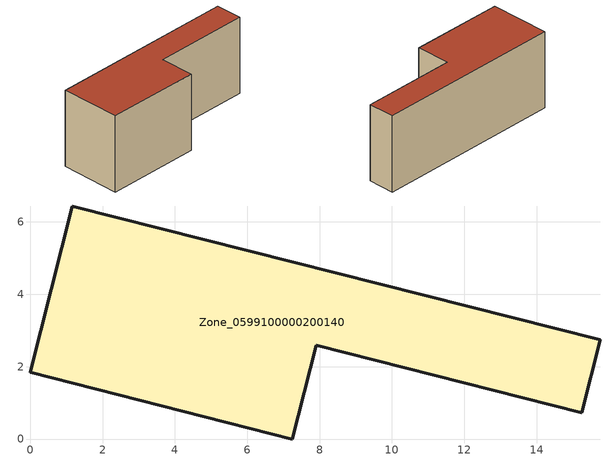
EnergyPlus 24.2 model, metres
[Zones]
Zone_0599100000200140
 floor ground (C_G): 0,1.85 1.17,6.44 15.76,2.75 15.24,0.72 7.91,2.59 7.25,0 z0
 wall outside (C_F): 1.17,6.44 0,1.85 7.25,0 7.91,2.59 15.24,0.72 15.76,2.75 1.17,6.44 z0:6.15
 roof outside (C_R): 15.76,2.75 1.17,6.44 0,1.85 7.25,0 7.91,2.59 15.24,0.72 z6.15
[BUILDING]
Pand.0599100000200140: North Axis=0; Terrain=City; Loads Convergence Tolerance Value=0.04; Temperature Convergence Tolerance Value=0.4; Solar Distribution=FullExterior; Maximum Number of Warmup Days=25; Minimum Number of Warmup Days=1
[Site:Location]
Rotterdam.The.Hague.AP_ZH_NLD Design_Conditions: Latitude=51.96; Longitude=4.45; Time Zone=1; Elevation=-4.5
[SITE:GROUNDTEMPERATURE:BUILDINGSURFACE]
18, 18, 18, 18, 18, 18, 18, 18, 18, 18, 18, 18
[MATERIAL] Thermal Absorptance=0.9; Solar Absorptance=0.7; Visible Absorptance=0.7
Name | Roughness | Thickness | Conductivity | Density | Specific Heat
G.TC.1946 | MediumSmooth | 0.15 | 1 | 540 | 1210
F.TC.1946 | Rough | 0.3 | 0.857143 | 1920 | 840
R.TC.1946 | MediumRough | 0.2 | 0.909091 | 1500 | 1000
[CONSTRUCTION]
C_G: G.TC.1946
C_F: F.TC.1946
C_R: R.TC.1946
[ZONE]
Zone_0599100000200140: Type=1; Multiplier=1; Ceiling Height=Autocalculate; Volume=Autocalculate; Floor Area=autocalculate; Part of Total Floor Area=Yes
[ZONEINFILTRATION:DESIGNFLOWRATE]
Infil_Zone_0599100000200140: Zone or ZoneList or Space or SpaceList=Zone_0599100000200140; Schedule=AlwaysOn; Design Flow Rate Calculation Method=Flow/Area; Flow Rate per Floor Area=0.003; Constant Term Coefficient=1; Temperature Term Coefficient=0; Velocity Term Coefficient=0; Velocity Squared Term Coefficient=0
[HVACTEMPLATE:ZONE:IDEALLOADSAIRSYSTEM]
Zone_0599100000200140: Maximum Heating Supply Air Temperature=50; Minimum Cooling Supply Air Temperature=13; Maximum Heating Supply Air Humidity Ratio=0.0156; Minimum Cooling Supply Air Humidity Ratio=0.0077; Heating Limit=NoLimit; Cooling Limit=NoLimit; Dehumidification Control Type=ConstantSensibleHeatRatio; Cooling Sensible Heat Ratio=0.7; Dehumidification Setpoint=60; Humidification Control Type=None; Humidification Setpoint=30; Outdoor Air Method=None; Outdoor Air Flow Rate per Person=0.00944; Outdoor Air Flow Rate per Zone Floor Area=0; Outdoor Air Flow Rate per Zone=0; Demand Controlled Ventilation Type=None; Outdoor Air Economizer Type=NoEconomizer; Heat Recovery Type=None; Sensible Heat Recovery Effectiveness=0.7; Latent Heat Recovery Effectiveness=0.65
[ZONECONTROL:THERMOSTAT]
ThermostatControl_Zone_0599100000200140: Zone or ZoneList=Zone_0599100000200140; Control Type Schedule=DualSetpointControlType; Control 1=Thermostat_Zone_0599100000200140; Temperature Difference Between Cutout And Setpoint=0
[THERMOSTATSETPOINT:DUALSETPOINT]
Thermostat_Zone_0599100000200140: Heating Setpoint Temperature Schedule=HeatingSetpoint_Zone_0599100000200140; Cooling Setpoint Temperature Schedule=CoolingSetpoint_Zone_0599100000200140
[SCHEDULE:COMPACT]
HeatingSetpoint_Zone_0599100000200140: Through: 12/31, For: AllDays, Until: 24:00, 21
CoolingSetpoint_Zone_0599100000200140: Through: 12/31, For: AllDays, Until: 24:00, 24
DualSetpointControlType: Through: 12/31, For: AllDays, Until: 24:00, 4
AlwaysOn: Through: 12/31, For: AllDays, Until: 24:00, 1
